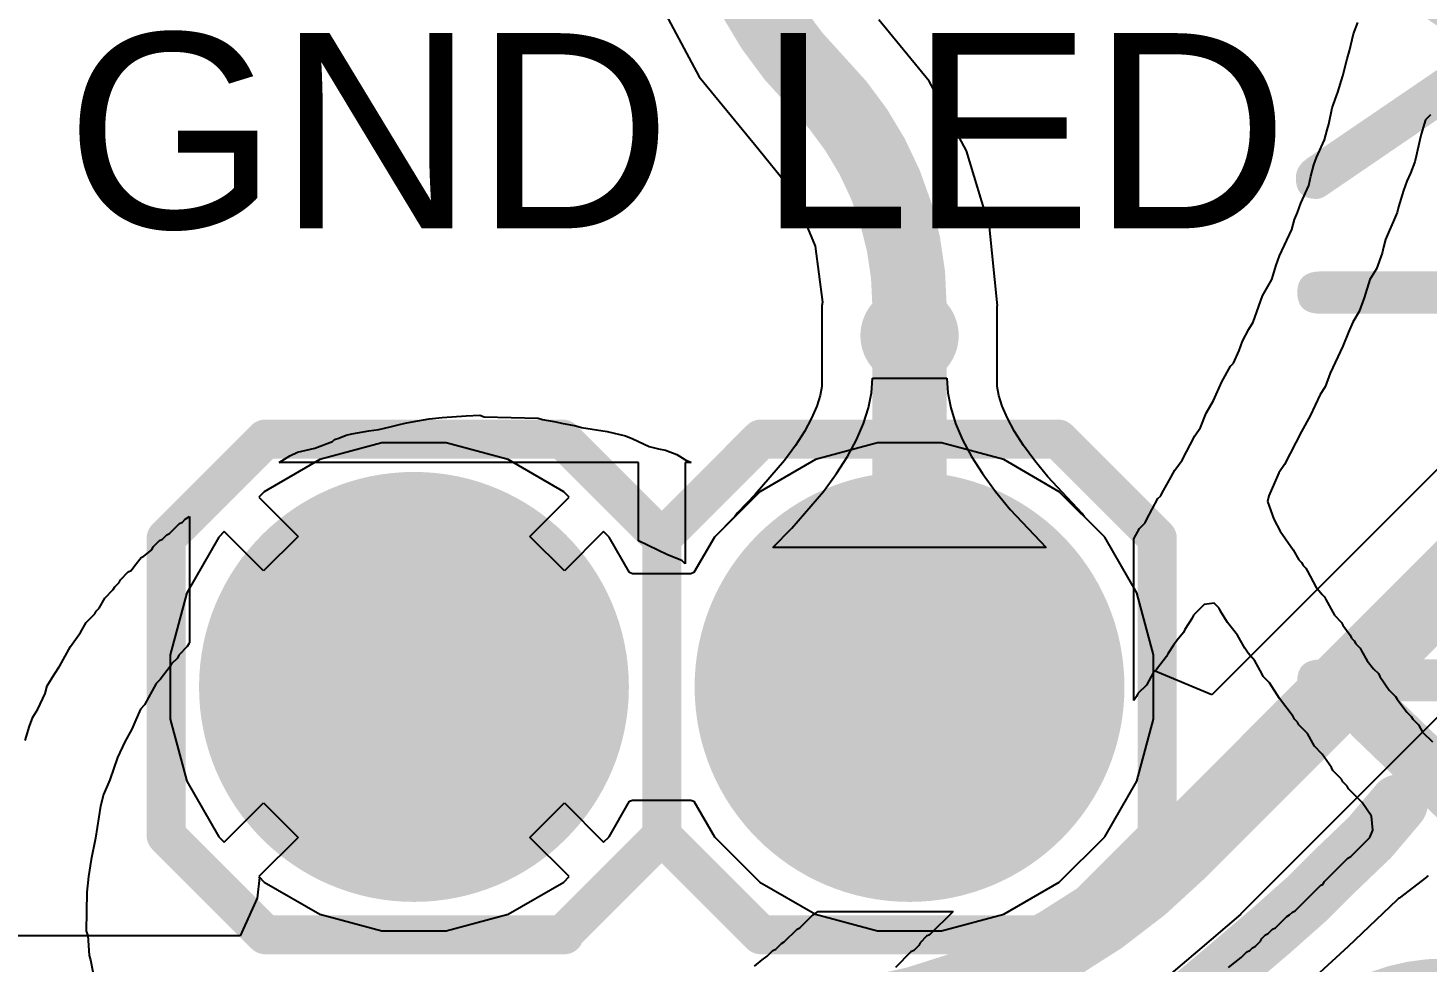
# Model space of a CAD drawing. Header units: inches. Extents: x -21.6 to 21.4, y -24.6 to 14.5.
# Drawn here: x -7.29 to -0.12, y -22.14 to -17.35 of the extents above; entities that cross this region are included whole.
import ezdxf

# ---------------------------------------------------------------- set-up
doc = ezdxf.new("R2010")
doc.units = ezdxf.units.IN
for name, color, linetype in [('Bottom Layer', 5, 'Continuous'), ('Bottom Overlay', 54, 'Continuous'), ('Bottom Solder', 6, 'Continuous'), ('Mechanical 4', 56, 'Continuous'), ('Multi-Layer', 9, 'Continuous'), ('Pad Holes', 156, 'Continuous'), ('Top 3D Body', 56, 'Continuous'), ('Top Layer', 1, 'Continuous'), ('Top Overlay', 2, 'Continuous'), ('Top Solder', 216, 'Continuous')]:
    doc.layers.add(name, color=color, linetype=linetype)
doc.styles.add('Arial', font='', dxfattribs={"height": 0.2})
doc.styles.add('GOST type B', font='', dxfattribs={"height": 0.2})
doc.styles.get('Arial').set_extended_font_data('Arial')
doc.styles.get('GOST type B').set_extended_font_data('GOST type B')

# ---------------------------------------------------------------- blocks, each defined once
blk = doc.blocks.new('PLS2_51')
at = {"layer": 'Bottom Layer'}
h = blk.add_hatch(color=5, dxfattribs=at)
edge = h.paths.add_edge_path()
edge.add_arc((0, 0), 1, 0, 360)
h = blk.add_hatch(color=5, dxfattribs=at)
edge = h.paths.add_edge_path()
edge.add_arc((0, -2.54), 1, 0, 360)
at = {"layer": 'Bottom Solder'}
h = blk.add_hatch(color=6, dxfattribs=at)
edge = h.paths.add_edge_path()
edge.add_arc((0, 0), 1.1016, 0, 360)
h = blk.add_hatch(color=6, dxfattribs=at)
edge = h.paths.add_edge_path()
edge.add_arc((0, -2.54), 1.1016, 0, 360)
at = {"layer": 'Multi-Layer'}
h = blk.add_hatch(color=9, dxfattribs=at)
edge = h.paths.add_edge_path()
edge.add_arc((0, 0), 1, 0, 360)
h = blk.add_hatch(color=9, dxfattribs=at)
edge = h.paths.add_edge_path()
edge.add_arc((0, -2.54), 1, 0, 360)
at = {"layer": 'Pad Holes'}
h = blk.add_hatch(color=7, dxfattribs=at)
edge = h.paths.add_edge_path()
edge.add_arc((0, 0), 0.5, 0, 360)
h = blk.add_hatch(color=7, dxfattribs=at)
edge = h.paths.add_edge_path()
edge.add_arc((0, -2.54), 0.5, 0, 360)
at = {"layer": 'Top Layer'}
h = blk.add_hatch(color=1, dxfattribs=at)
edge = h.paths.add_edge_path()
edge.add_arc((0, 0), 1, 0, 360)
h = blk.add_hatch(color=1, dxfattribs=at)
edge = h.paths.add_edge_path()
edge.add_arc((0, -2.54), 1, 0, 360)
at = {"layer": 'Top Solder'}
h = blk.add_hatch(color=216, dxfattribs=at)
edge = h.paths.add_edge_path()
edge.add_arc((0, 0), 1.1016, 0, 360)
h = blk.add_hatch(color=216, dxfattribs=at)
edge = h.paths.add_edge_path()
edge.add_arc((0, -2.54), 1.1016, 0, 360)
at = {"layer": 'Bottom Overlay'}
for points in [[(-1.675, 0, 0.254, 0.254, 1), (-1.925, 0, 0.254, 0.254, 1)], [(-1.9885, 0, 0.127, 0.127, 1), (-1.8615, 0, 0.127, 0.127, 1)], [(-1.7385, 0, 0.127, 0.127, 1), (-1.6115, 0, 0.127, 0.127, 1)]]:
    blk.add_lwpolyline(points, format="xyseb", close=True, dxfattribs=at)
at = {"layer": 'Top 3D Body'}
for points in [[(-1.27, 0.762, 0.2, 0.2, 0), (-0.762, 1.27, 0.2, 0.2, 0)], [(0.762, 1.27, 0.2, 0.2, 0), (-0.762, 1.27, 0.2, 0.2, 0)], [(1.27, 0.762, 0.2, 0.2, 0), (0.762, 1.27, 0.2, 0.2, 0)], [(-1.27, -0.762, 0.2, 0.2, 0), (-1.27, 0.762, 0.2, 0.2, 0)], [(1.27, -0.762, 0.2, 0.2, 0), (1.27, 0.77, 0.2, 0.2, 0)], [(-0.762, -1.27, 0.2, 0.2, 0), (-1.27, -0.762, 0.2, 0.2, 0)], [(0.762, -1.27, 0.2, 0.2, 0), (1.27, -0.762, 0.2, 0.2, 0)], [(-1.27, -1.778, 0.2, 0.2, 0), (-0.762, -1.27, 0.2, 0.2, 0)], [(0.762, -1.27, 0.2, 0.2, 0), (-0.762, -1.27, 0.2, 0.2, 0)], [(1.27, -1.778, 0.2, 0.2, 0), (0.762, -1.27, 0.2, 0.2, 0)], [(-1.27, -3.302, 0.2, 0.2, 0), (-1.27, -1.778, 0.2, 0.2, 0)], [(1.27, -3.302, 0.2, 0.2, 0), (1.27, -1.77, 0.2, 0.2, 0)], [(-0.762, -3.81, 0.2, 0.2, 0), (-1.27, -3.302, 0.2, 0.2, 0)], [(0.762, -3.81, 0.2, 0.2, 0), (1.27, -3.302, 0.2, 0.2, 0)], [(0.762, -3.81, 0.2, 0.2, 0), (-0.762, -3.81, 0.2, 0.2, 0)]]:
    blk.add_lwpolyline(points, format="xyseb", dxfattribs=at)
for points in [[(-0.812, 1.27, 0.1, 0.1, 1), (-0.712, 1.27, 0.1, 0.1, 1)], [(-0.812, 1.27, 0.1, 0.1, 1), (-0.712, 1.27, 0.1, 0.1, 1)], [(0.712, 1.27, 0.1, 0.1, 1), (0.812, 1.27, 0.1, 0.1, 1)], [(0.712, 1.27, 0.1, 0.1, 1), (0.812, 1.27, 0.1, 0.1, 1)], [(-1.32, 0.762, 0.1, 0.1, 1), (-1.22, 0.762, 0.1, 0.1, 1)], [(-1.32, 0.762, 0.1, 0.1, 1), (-1.22, 0.762, 0.1, 0.1, 1)], [(1.22, 0.77, 0.1, 0.1, 1), (1.32, 0.77, 0.1, 0.1, 1)], [(1.22, 0.762, 0.1, 0.1, 1), (1.32, 0.762, 0.1, 0.1, 1)], [(-1.675, 0, 0.254, 0.254, 1), (-1.925, 0, 0.254, 0.254, 1)], [(-1.9885, 0, 0.127, 0.127, 1), (-1.8615, 0, 0.127, 0.127, 1)], [(-1.7385, 0, 0.127, 0.127, 1), (-1.6115, 0, 0.127, 0.127, 1)], [(-1.32, -0.762, 0.1, 0.1, 1), (-1.22, -0.762, 0.1, 0.1, 1)], [(-1.32, -0.762, 0.1, 0.1, 1), (-1.22, -0.762, 0.1, 0.1, 1)], [(1.22, -0.762, 0.1, 0.1, 1), (1.32, -0.762, 0.1, 0.1, 1)], [(1.22, -0.762, 0.1, 0.1, 1), (1.32, -0.762, 0.1, 0.1, 1)], [(-0.812, -1.27, 0.1, 0.1, 1), (-0.712, -1.27, 0.1, 0.1, 1)], [(-0.812, -1.27, 0.1, 0.1, 1), (-0.712, -1.27, 0.1, 0.1, 1)], [(-0.812, -1.27, 0.1, 0.1, 1), (-0.712, -1.27, 0.1, 0.1, 1)], [(0.712, -1.27, 0.1, 0.1, 1), (0.812, -1.27, 0.1, 0.1, 1)], [(0.712, -1.27, 0.1, 0.1, 1), (0.812, -1.27, 0.1, 0.1, 1)], [(0.712, -1.27, 0.1, 0.1, 1), (0.812, -1.27, 0.1, 0.1, 1)], [(-1.32, -1.778, 0.1, 0.1, 1), (-1.22, -1.778, 0.1, 0.1, 1)], [(-1.32, -1.778, 0.1, 0.1, 1), (-1.22, -1.778, 0.1, 0.1, 1)], [(1.22, -1.77, 0.1, 0.1, 1), (1.32, -1.77, 0.1, 0.1, 1)], [(1.22, -1.778, 0.1, 0.1, 1), (1.32, -1.778, 0.1, 0.1, 1)], [(-1.32, -3.302, 0.1, 0.1, 1), (-1.22, -3.302, 0.1, 0.1, 1)], [(-1.32, -3.302, 0.1, 0.1, 1), (-1.22, -3.302, 0.1, 0.1, 1)], [(1.22, -3.302, 0.1, 0.1, 1), (1.32, -3.302, 0.1, 0.1, 1)], [(1.22, -3.302, 0.1, 0.1, 1), (1.32, -3.302, 0.1, 0.1, 1)], [(-0.812, -3.81, 0.1, 0.1, 1), (-0.712, -3.81, 0.1, 0.1, 1)], [(-0.812, -3.81, 0.1, 0.1, 1), (-0.712, -3.81, 0.1, 0.1, 1)], [(0.712, -3.81, 0.1, 0.1, 1), (0.812, -3.81, 0.1, 0.1, 1)], [(0.712, -3.81, 0.1, 0.1, 1), (0.812, -3.81, 0.1, 0.1, 1)]]:
    blk.add_lwpolyline(points, format="xyseb", close=True, dxfattribs=at)
at = {"layer": 'Top Overlay'}
for points in [[(-1.27, 0.762, 0.2, 0.2, 0), (-0.762, 1.27, 0.2, 0.2, 0)], [(0.762, 1.27, 0.2, 0.2, 0), (-0.762, 1.27, 0.2, 0.2, 0)], [(1.27, 0.762, 0.2, 0.2, 0), (0.762, 1.27, 0.2, 0.2, 0)], [(-1.27, -0.762, 0.2, 0.2, 0), (-1.27, 0.762, 0.2, 0.2, 0)], [(1.27, -0.762, 0.2, 0.2, 0), (1.27, 0.77, 0.2, 0.2, 0)], [(-0.762, -1.27, 0.2, 0.2, 0), (-1.27, -0.762, 0.2, 0.2, 0)], [(0.762, -1.27, 0.2, 0.2, 0), (1.27, -0.762, 0.2, 0.2, 0)], [(-1.27, -1.778, 0.2, 0.2, 0), (-0.762, -1.27, 0.2, 0.2, 0)], [(0.762, -1.27, 0.2, 0.2, 0), (-0.762, -1.27, 0.2, 0.2, 0)], [(1.27, -1.778, 0.2, 0.2, 0), (0.762, -1.27, 0.2, 0.2, 0)], [(-1.27, -3.302, 0.2, 0.2, 0), (-1.27, -1.778, 0.2, 0.2, 0)], [(1.27, -3.302, 0.2, 0.2, 0), (1.27, -1.77, 0.2, 0.2, 0)], [(-0.762, -3.81, 0.2, 0.2, 0), (-1.27, -3.302, 0.2, 0.2, 0)], [(0.762, -3.81, 0.2, 0.2, 0), (1.27, -3.302, 0.2, 0.2, 0)], [(0.762, -3.81, 0.2, 0.2, 0), (-0.762, -3.81, 0.2, 0.2, 0)]]:
    blk.add_lwpolyline(points, format="xyseb", dxfattribs=at)
for points in [[(-0.812, 1.27, 0.1, 0.1, 1), (-0.712, 1.27, 0.1, 0.1, 1)], [(-0.812, 1.27, 0.1, 0.1, 1), (-0.712, 1.27, 0.1, 0.1, 1)], [(0.712, 1.27, 0.1, 0.1, 1), (0.812, 1.27, 0.1, 0.1, 1)], [(0.712, 1.27, 0.1, 0.1, 1), (0.812, 1.27, 0.1, 0.1, 1)], [(-1.32, 0.762, 0.1, 0.1, 1), (-1.22, 0.762, 0.1, 0.1, 1)], [(-1.32, 0.762, 0.1, 0.1, 1), (-1.22, 0.762, 0.1, 0.1, 1)], [(1.22, 0.77, 0.1, 0.1, 1), (1.32, 0.77, 0.1, 0.1, 1)], [(1.22, 0.762, 0.1, 0.1, 1), (1.32, 0.762, 0.1, 0.1, 1)], [(-1.675, 0, 0.254, 0.254, 1), (-1.925, 0, 0.254, 0.254, 1)], [(-1.9885, 0, 0.127, 0.127, 1), (-1.8615, 0, 0.127, 0.127, 1)], [(-1.7385, 0, 0.127, 0.127, 1), (-1.6115, 0, 0.127, 0.127, 1)], [(-1.32, -0.762, 0.1, 0.1, 1), (-1.22, -0.762, 0.1, 0.1, 1)], [(-1.32, -0.762, 0.1, 0.1, 1), (-1.22, -0.762, 0.1, 0.1, 1)], [(1.22, -0.762, 0.1, 0.1, 1), (1.32, -0.762, 0.1, 0.1, 1)], [(1.22, -0.762, 0.1, 0.1, 1), (1.32, -0.762, 0.1, 0.1, 1)], [(-0.812, -1.27, 0.1, 0.1, 1), (-0.712, -1.27, 0.1, 0.1, 1)], [(-0.812, -1.27, 0.1, 0.1, 1), (-0.712, -1.27, 0.1, 0.1, 1)], [(-0.812, -1.27, 0.1, 0.1, 1), (-0.712, -1.27, 0.1, 0.1, 1)], [(0.712, -1.27, 0.1, 0.1, 1), (0.812, -1.27, 0.1, 0.1, 1)], [(0.712, -1.27, 0.1, 0.1, 1), (0.812, -1.27, 0.1, 0.1, 1)], [(0.712, -1.27, 0.1, 0.1, 1), (0.812, -1.27, 0.1, 0.1, 1)], [(-1.32, -1.778, 0.1, 0.1, 1), (-1.22, -1.778, 0.1, 0.1, 1)], [(-1.32, -1.778, 0.1, 0.1, 1), (-1.22, -1.778, 0.1, 0.1, 1)], [(1.22, -1.77, 0.1, 0.1, 1), (1.32, -1.77, 0.1, 0.1, 1)], [(1.22, -1.778, 0.1, 0.1, 1), (1.32, -1.778, 0.1, 0.1, 1)], [(-1.32, -3.302, 0.1, 0.1, 1), (-1.22, -3.302, 0.1, 0.1, 1)], [(-1.32, -3.302, 0.1, 0.1, 1), (-1.22, -3.302, 0.1, 0.1, 1)], [(1.22, -3.302, 0.1, 0.1, 1), (1.32, -3.302, 0.1, 0.1, 1)], [(1.22, -3.302, 0.1, 0.1, 1), (1.32, -3.302, 0.1, 0.1, 1)], [(-0.812, -3.81, 0.1, 0.1, 1), (-0.712, -3.81, 0.1, 0.1, 1)], [(-0.812, -3.81, 0.1, 0.1, 1), (-0.712, -3.81, 0.1, 0.1, 1)], [(0.712, -3.81, 0.1, 0.1, 1), (0.812, -3.81, 0.1, 0.1, 1)], [(0.712, -3.81, 0.1, 0.1, 1), (0.812, -3.81, 0.1, 0.1, 1)]]:
    blk.add_lwpolyline(points, format="xyseb", close=True, dxfattribs=at)
at = {"layer": 'Top 3D Body', "style": 'GOST type B'}
blk.add_text('XP1', height=2.15, dxfattribs=at).set_placement((-4.2, 1.98))

msp = doc.modelspace()

# ---------------------------------------------------------------- linework, layer by layer
at = {"layer": 'Bottom Layer'}
for p, q in [((-5.4796, -19.475), (-5.7975, -19.5602)), ((-5.1504, -19.475), (-5.4796, -19.475)), ((-4.8325, -19.5602), (-5.1504, -19.475)), ((-2.9396, -19.475), (-3.2575, -19.5602)), ((-2.6104, -19.475), (-2.9396, -19.475)), ((-2.2925, -19.5602), (-2.6104, -19.475)), ((-5.7975, -19.5602), (-6.0825, -19.7248)), ((-4.5475, -19.7248), (-4.8325, -19.5602)), ((-3.2575, -19.5602), (-3.5425, -19.7248)), ((-2.0075, -19.7248), (-2.2925, -19.5602)), ((-6.0825, -19.7248), (-6.1105, -19.7527)), ((-4.5195, -19.7527), (-4.5475, -19.7248)), ((-3.5425, -19.7248), (-3.7752, -19.9575)), ((-1.7747, -19.9575), (-2.0075, -19.7248)), ((-6.1105, -19.7527), (-5.9092, -19.954)), ((-4.7208, -19.954), (-4.5195, -19.7527)), ((-6.2873, -19.9295), (-6.3152, -19.9575)), ((-6.086, -20.1308), (-6.2873, -19.9295)), ((-4.3427, -19.9295), (-4.544, -20.1308)), ((-4.3147, -19.9575), (-4.3427, -19.9295)), ((-6.3152, -19.9575), (-6.4798, -20.2425)), ((-5.9092, -19.954), (-6.086, -20.1308)), ((-4.544, -20.1308), (-4.7208, -19.954)), ((-4.2099, -20.1392), (-4.3147, -19.9575)), ((-3.7752, -19.9575), (-3.8801, -20.1392)), ((-1.6102, -20.2425), (-1.7747, -19.9575)), ((-4.1948, -20.1449), (-4.2099, -20.1392)), ((-3.8952, -20.1449), (-4.1948, -20.1449)), ((-3.8801, -20.1392), (-3.8952, -20.1449)), ((-6.4798, -20.2425), (-6.565, -20.5604)), ((-1.525, -20.5604), (-1.6102, -20.2425)), ((-6.565, -20.5604), (-6.565, -20.8896)), ((-1.525, -20.8896), (-1.525, -20.5604)), ((-6.565, -20.8896), (-6.4798, -21.2075)), ((-1.6102, -21.2075), (-1.525, -20.8896)), ((-6.4798, -21.2075), (-6.3152, -21.4925)), ((-1.7747, -21.4925), (-1.6102, -21.2075)), ((-4.3147, -21.4925), (-4.2099, -21.3108)), ((-4.2099, -21.3108), (-4.1948, -21.3051)), ((-4.1948, -21.3051), (-3.8952, -21.3051)), ((-3.8952, -21.3051), (-3.8801, -21.3108)), ((-3.8801, -21.3108), (-3.7752, -21.4925)), ((-6.2873, -21.5205), (-6.086, -21.3192)), ((-6.086, -21.3192), (-5.9092, -21.496)), ((-4.7208, -21.496), (-4.544, -21.3192)), ((-4.544, -21.3192), (-4.3427, -21.5205)), ((-6.3152, -21.4925), (-6.2873, -21.5205)), ((-5.9092, -21.496), (-6.1105, -21.6973)), ((-4.5195, -21.6973), (-4.7208, -21.496)), ((-4.3427, -21.5205), (-4.3147, -21.4925)), ((-3.7752, -21.4925), (-3.5425, -21.7252)), ((-2.0075, -21.7252), (-1.7747, -21.4925)), ((-6.1105, -21.6973), (-6.0825, -21.7252)), ((-6.0825, -21.7252), (-5.7975, -21.8898)), ((-4.8325, -21.8898), (-4.5475, -21.7252)), ((-4.5475, -21.7252), (-4.5195, -21.6973)), ((-3.5425, -21.7252), (-3.2575, -21.8898)), ((-2.2925, -21.8898), (-2.0075, -21.7252)), ((-5.7975, -21.8898), (-5.4796, -21.975)), ((-5.1504, -21.975), (-4.8325, -21.8898)), ((-3.2575, -21.8898), (-2.9396, -21.975)), ((-2.6104, -21.975), (-2.2925, -21.8898)), ((-5.4796, -21.975), (-5.1504, -21.975)), ((-2.9396, -21.975), (-2.6104, -21.975))]:
    msp.add_line(p, q, dxfattribs=at)
at = {"layer": 'Mechanical 4'}
msp.add_lwpolyline([(-0.7206, -22.4371, 0.1, 0.1, -0.402995), (0.666, -22.4557, 0.1, 0.1, 0)], format="xyseb", dxfattribs=at)
at = {"layer": 'Top Layer'}
for p, q in [((-4.0631, -17.2052), (-3.8525, -17.599)), ((-2.6738, -17.6205), (-2.9315, -17.3065)), ((-3.8525, -17.599), (-3.5692, -17.9442)), ((-2.4823, -17.9787), (-2.6738, -17.6205)), ((-3.5692, -17.9442), (-3.5692, -17.9442)), ((-3.5692, -17.9442), (-3.3866, -18.1686)), ((-2.3643, -18.3675), (-2.4823, -17.9787)), ((-3.3866, -18.1686), (-3.376, -18.1824)), ((-3.376, -18.1824), (-3.2583, -18.4667)), ((-2.3245, -18.7718), (-2.3643, -18.3675)), ((-3.2583, -18.4667), (-3.2205, -18.7536)), ((-3.2205, -18.7536), (-3.2241, -18.7718)), ((-3.2241, -18.7718), (-3.2241, -19.1865)), ((-2.3259, -19.1865), (-2.3259, -18.7718)), ((-2.3259, -18.7718), (-2.3245, -18.7718)), ((-2.9706, -19.2183), (-2.9655, -19.1433)), ((-2.9655, -19.1433), (-2.5845, -19.1433)), ((-2.5845, -19.1433), (-2.5794, -19.2183)), ((-3.2241, -19.1865), (-3.2332, -19.2324)), ((-2.9859, -19.2958), (-2.9706, -19.2183)), ((-2.5794, -19.2183), (-2.5641, -19.2958)), ((-2.3168, -19.2324), (-2.3259, -19.1865)), ((-3.2505, -19.2868), (-3.2768, -19.3479)), ((-3.2332, -19.2324), (-3.2505, -19.2868)), ((-3.0114, -19.376), (-2.9859, -19.2958)), ((-2.5641, -19.2958), (-2.5386, -19.376)), ((-2.2995, -19.2868), (-2.3168, -19.2324)), ((-2.2732, -19.3479), (-2.2995, -19.2868)), ((-3.2768, -19.3479), (-3.313, -19.4154)), ((-2.237, -19.4154), (-2.2732, -19.3479)), ((-3.313, -19.4154), (-3.3596, -19.4886)), ((-3.047, -19.4588), (-3.0114, -19.376)), ((-2.5386, -19.376), (-2.503, -19.4588)), ((-2.1904, -19.4886), (-2.237, -19.4154)), ((0.1468, -19.3931), (-1.225, -20.7648)), ((-5.4796, -19.475), (-5.7975, -19.5602)), ((-5.1504, -19.475), (-5.4796, -19.475)), ((-4.8325, -19.5602), (-5.1504, -19.475)), ((-3.3596, -19.4886), (-3.415, -19.5644)), ((-3.0929, -19.5443), (-3.047, -19.4588)), ((-2.503, -19.4588), (-2.4571, -19.5443)), ((-2.1332, -19.567), (-2.1904, -19.4886)), ((-5.7975, -19.5602), (-6.0825, -19.7248)), ((-4.5475, -19.7248), (-4.8325, -19.5602)), ((-3.415, -19.5644), (-3.5659, -19.7396)), ((-3.1489, -19.6323), (-3.0929, -19.5443)), ((-2.4571, -19.5443), (-2.4011, -19.6323)), ((-2.0669, -19.648), (-2.1332, -19.567)), ((-3.2152, -19.723), (-3.1489, -19.6323)), ((-2.4011, -19.6323), (-2.3348, -19.723)), ((-1.8895, -19.836), (-2.0669, -19.648)), ((-6.0825, -19.7248), (-6.1105, -19.7527)), ((-4.5195, -19.7527), (-4.5475, -19.7248)), ((-3.3782, -19.9123), (-3.2152, -19.723)), ((-2.3348, -19.723), (-2.2584, -19.8163)), ((-6.1105, -19.7527), (-5.9092, -19.954)), ((-4.7208, -19.954), (-4.5195, -19.7527)), ((-3.5659, -19.7396), (-3.6569, -19.8323)), ((-3.6699, -19.8521), (-3.7752, -19.9575)), ((-3.6569, -19.8323), (-3.6699, -19.8521)), ((-2.2584, -19.8163), (-2.075, -20.0109)), ((-1.8783, -19.8539), (-1.8895, -19.836)), ((-1.7747, -19.9575), (-1.8783, -19.8539)), ((-6.2873, -19.9295), (-6.3152, -19.9575)), ((-6.086, -20.1308), (-6.2873, -19.9295)), ((-4.3427, -19.9295), (-4.544, -20.1308)), ((-4.3147, -19.9575), (-4.3427, -19.9295)), ((-3.475, -20.0109), (-3.3782, -19.9123)), ((-6.3152, -19.9575), (-6.4798, -20.2425)), ((-5.9092, -19.954), (-6.086, -20.1308)), ((-4.544, -20.1308), (-4.7208, -19.954)), ((-4.2099, -20.1392), (-4.3147, -19.9575)), ((-3.7752, -19.9575), (-3.8801, -20.1392)), ((-2.075, -20.0109), (-3.475, -20.0109)), ((-1.6102, -20.2425), (-1.7747, -19.9575)), ((-1.0772, -21.8874), (0.7819, -20.0283)), ((-4.1948, -20.1449), (-4.2099, -20.1392)), ((-3.8952, -20.1449), (-4.1948, -20.1449)), ((-3.8801, -20.1392), (-3.8952, -20.1449)), ((-6.4798, -20.2425), (-6.565, -20.5604)), ((-1.525, -20.5604), (-1.6102, -20.2425)), ((-6.565, -20.5604), (-6.565, -20.8896)), ((-1.525, -20.6406), (-1.525, -20.5604)), ((-1.225, -20.7648), (-1.525, -20.6406)), ((-6.565, -20.8896), (-6.4798, -21.2075)), ((-6.4798, -21.2075), (-6.3152, -21.4925)), ((-6.2873, -21.5205), (-6.086, -21.3192)), ((-6.086, -21.3192), (-5.9092, -21.496)), ((-6.3152, -21.4925), (-6.2873, -21.5205)), ((-5.9092, -21.496), (-6.1105, -21.6973)), ((-6.1069, -21.7009), (-6.1192, -21.8076)), ((-6.1105, -21.6973), (-6.1069, -21.7009)), ((-6.1192, -21.8076), (-6.2051, -22.0009)), ((-1.298, -22.0786), (-1.076, -21.889)), ((-1.0758, -21.8888), (-1.0772, -21.8874)), ((-1.076, -21.889), (-1.0758, -21.8888)), ((-6.2051, -22.0009), (-7.7997, -22.0009)), ((-1.4883, -22.2412), (-1.298, -22.0786))]:
    msp.add_line(p, q, dxfattribs=at)
for points in [[(-3.25, -17.625, 0.381, 0.381, -0.198912), (-3.785, -16.3334, 0.381, 0.381, 0)], [(-3.25, -17.625, 0.381, 0.381, -0.198912), (-2.775, -18.7718, 0.381, 0.381, 0)], [(-2.775, -20.725, 0.381, 0.381, 0), (-2.775, -18.7718, 0.381, 0.381, 0)], [(-1.3948, -21.5698, 0.381, 0.381, 0), (0.4644, -19.7106, 0.381, 0.381, 0)], [(-1.3948, -21.5698, 0.381, 0.381, -0.199028), (-3.5206, -22.45, 0.381, 0.381, 0)]]:
    msp.add_lwpolyline(points, format="xyseb", dxfattribs=at)
for points in [[(-3.3453, -17.625, 0.1905, 0.1905, 1), (-3.1548, -17.625, 0.1905, 0.1905, 1)], [(-3.3453, -17.625, 0.1905, 0.1905, 1), (-3.1548, -17.625, 0.1905, 0.1905, 1)], [(-2.8702, -18.7718, 0.1905, 0.1905, 1), (-2.6797, -18.7718, 0.1905, 0.1905, 1)], [(-2.8702, -18.7718, 0.1905, 0.1905, 1), (-2.6797, -18.7718, 0.1905, 0.1905, 1)], [(-2.8702, -20.725, 0.1905, 0.1905, 1), (-2.6797, -20.725, 0.1905, 0.1905, 1)], [(-1.4901, -21.5698, 0.1905, 0.1905, 1), (-1.2996, -21.5698, 0.1905, 0.1905, 1)], [(-1.4901, -21.5698, 0.1905, 0.1905, 1), (-1.2996, -21.5698, 0.1905, 0.1905, 1)]]:
    msp.add_lwpolyline(points, format="xyseb", close=True, dxfattribs=at)
at = {"layer": 'Top Overlay'}
for p, q in [((-0.4989, -17.3783), (-0.4771, -17.3199)), ((-0.5208, -17.4658), (-0.4989, -17.3783)), ((-0.5536, -17.5935), (-0.5318, -17.506)), ((-0.5318, -17.506), (-0.5208, -17.4658)), ((-0.5792, -17.6774), (-0.5536, -17.5935)), ((-0.6084, -17.7576), (-0.5792, -17.6774)), ((-0.6266, -17.8415), (-0.6084, -17.7576)), ((-0.105, -17.7941), (-0.1306, -17.8196)), ((-0.6339, -17.8707), (-0.6266, -17.8415)), ((-0.1306, -17.8196), (-0.1525, -17.8926)), ((-0.6886, -18.0129), (-0.6485, -17.9217)), ((-0.6485, -17.9217), (-0.6339, -17.8707)), ((-0.1598, -17.9217), (-0.178, -18.0056)), ((-0.1525, -17.8926), (-0.1598, -17.9217)), ((-0.178, -18.0056), (-0.1853, -18.0348)), ((-0.7178, -18.1077), (-0.7032, -18.0494)), ((-0.7032, -18.0494), (-0.6886, -18.0129)), ((-0.1853, -18.0348), (-0.2072, -18.0931)), ((-0.7287, -18.1551), (-0.7178, -18.1077)), ((-0.2254, -18.1333), (-0.2436, -18.1807)), ((-0.2072, -18.0931), (-0.2254, -18.1333)), ((-0.7688, -18.2463), (-0.7287, -18.1551)), ((-0.2436, -18.1807), (-0.2692, -18.2646)), ((-0.8017, -18.3302), (-0.7871, -18.2937)), ((-0.7871, -18.2937), (-0.7688, -18.2463)), ((-0.2765, -18.2937), (-0.2911, -18.3302)), ((-0.2692, -18.2646), (-0.2765, -18.2937)), ((-0.8162, -18.3813), (-0.8017, -18.3302)), ((-0.2911, -18.3302), (-0.3202, -18.3959)), ((-0.8782, -18.5162), (-0.8162, -18.3813)), ((-0.3348, -18.4323), (-0.3458, -18.4725)), ((-0.3202, -18.3959), (-0.3348, -18.4323)), ((-0.3531, -18.5016), (-0.3822, -18.5819)), ((-0.3458, -18.4725), (-0.3531, -18.5016)), ((-0.9184, -18.6366), (-0.8965, -18.5636)), ((-0.8965, -18.5636), (-0.8782, -18.5162)), ((-0.3822, -18.5819), (-0.4151, -18.6366)), ((-0.9658, -18.7205), (-0.9184, -18.6366)), ((-0.4151, -18.6366), (-0.4442, -18.7314)), ((-1.0132, -18.8554), (-0.9658, -18.7205)), ((-0.4442, -18.7314), (-0.4698, -18.8007)), ((-1.0351, -18.8919), (-1.0132, -18.8554)), ((-0.5026, -18.8554), (-0.5245, -18.9065)), ((-0.4698, -18.8007), (-0.5026, -18.8554)), ((-1.0679, -18.9539), (-1.0351, -18.8919)), ((-0.5245, -18.9065), (-0.5536, -18.9794)), ((-1.1153, -19.0669), (-1.0861, -19.0013)), ((-1.0861, -19.0013), (-1.0679, -18.9539)), ((-0.5536, -18.9794), (-0.6193, -19.118)), ((-1.1737, -19.1618), (-1.1299, -19.0815)), ((-1.1299, -19.0815), (-1.1153, -19.0669)), ((-0.6193, -19.118), (-0.6448, -19.1873)), ((-1.2174, -19.2566), (-1.1737, -19.1618)), ((-0.6704, -19.2274), (-0.7214, -19.3368)), ((-0.6448, -19.1873), (-0.6704, -19.2274)), ((-1.2539, -19.3222), (-1.2174, -19.2566)), ((-5.3898, -19.3806), (-5.3606, -19.3733)), ((-5.3606, -19.3733), (-5.3241, -19.366)), ((-5.3241, -19.366), (-5.2366, -19.3514)), ((-5.2366, -19.3514), (-5.171, -19.3441)), ((-5.171, -19.3441), (-5.047, -19.3368)), ((-5.047, -19.3368), (-4.9777, -19.3332)), ((-4.9777, -19.3332), (-4.9558, -19.3405)), ((-4.9558, -19.3405), (-4.6786, -19.3478)), ((-4.6786, -19.3478), (-4.6567, -19.3551)), ((-4.6567, -19.3551), (-4.5874, -19.366)), ((-4.5874, -19.366), (-4.5582, -19.3733)), ((-4.5582, -19.3733), (-4.4853, -19.3879)), ((-1.2831, -19.3952), (-1.2539, -19.3222)), ((-0.7214, -19.3368), (-0.7652, -19.4171)), ((-5.6998, -19.4499), (-5.6633, -19.4353)), ((-5.6633, -19.4353), (-5.6342, -19.428)), ((-5.6342, -19.428), (-5.5466, -19.4134)), ((-5.5466, -19.4134), (-5.4956, -19.4061)), ((-5.4956, -19.4061), (-5.4372, -19.3915)), ((-5.4372, -19.3915), (-5.3898, -19.3806)), ((-4.4853, -19.3879), (-4.4561, -19.3952)), ((-4.4561, -19.3952), (-4.3248, -19.4171)), ((-4.3248, -19.4171), (-4.2884, -19.4244)), ((-4.2884, -19.4244), (-4.23, -19.439)), ((-4.23, -19.439), (-4.1935, -19.4535)), ((-1.3779, -19.563), (-1.3123, -19.439)), ((-1.3123, -19.439), (-1.2831, -19.3952)), ((-0.7652, -19.4171), (-0.8527, -19.5848)), ((-5.9113, -19.5228), (-5.8238, -19.501)), ((-5.8238, -19.501), (-5.7326, -19.4681)), ((-5.7326, -19.4681), (-5.7217, -19.4572)), ((-5.7217, -19.4572), (-5.6998, -19.4499)), ((-4.1935, -19.4535), (-4.1096, -19.4937)), ((-4.1096, -19.4937), (-4.0622, -19.5046)), ((-4.0622, -19.5046), (-4.0258, -19.5119)), ((-4.0258, -19.5119), (-3.9674, -19.5338)), ((-6.0057, -19.575), (-5.9515, -19.5411)), ((-4.165, -19.575), (-6.0057, -19.575)), ((-5.9515, -19.5411), (-5.9113, -19.5228)), ((-4.165, -19.9762), (-4.165, -19.575)), ((-3.9674, -19.5338), (-3.9273, -19.5593)), ((-3.9273, -19.5593), (-3.8937, -19.575)), ((-3.8937, -19.575), (-3.925, -19.575)), ((-3.925, -19.575), (-3.925, -20.0941)), ((-1.4144, -19.614), (-1.3779, -19.563)), ((-0.8527, -19.5848), (-0.8819, -19.6286)), ((-1.4509, -19.6797), (-1.4144, -19.614)), ((-0.8819, -19.6286), (-0.9038, -19.6797)), ((-1.4873, -19.7453), (-1.48, -19.7307)), ((-1.48, -19.7307), (-1.4509, -19.6797)), ((-0.9038, -19.6797), (-0.933, -19.7453)), ((-1.5603, -19.8693), (-1.5019, -19.7599)), ((-1.5019, -19.7599), (-1.4873, -19.7453)), ((-0.933, -19.7453), (-0.9402, -19.7745)), ((-0.9402, -19.7745), (-0.9074, -19.8657)), ((-6.5022, -19.8803), (-6.4876, -19.8657)), ((-6.4876, -19.8657), (-6.465, -19.8521)), ((-6.465, -19.8521), (-6.465, -20.4996)), ((-1.5676, -19.8839), (-1.5603, -19.8693)), ((-0.9074, -19.8657), (-0.8746, -19.9277)), ((-6.6043, -19.9678), (-6.5824, -19.9459)), ((-6.5824, -19.9459), (-6.5678, -19.9386)), ((-6.5678, -19.9386), (-6.5168, -19.8876)), ((-6.5168, -19.8876), (-6.5022, -19.8803)), ((-1.625, -19.9661), (-1.5967, -19.9131)), ((-1.5967, -19.9131), (-1.5676, -19.8839)), ((-0.8746, -19.9277), (-0.8089, -20.0225)), ((-6.659, -20.0225), (-6.6517, -20.0079)), ((-6.6517, -20.0079), (-6.6189, -19.9751)), ((-6.6189, -19.9751), (-6.6043, -19.9678)), ((-4.0148, -20.048), (-4.165, -19.9762)), ((-1.625, -20.7939), (-1.625, -19.9661)), ((-6.7465, -20.1027), (-6.7137, -20.0626)), ((-6.7137, -20.0626), (-6.6991, -20.0553)), ((-6.6991, -20.0553), (-6.659, -20.0225)), ((-3.9419, -20.0772), (-4.0148, -20.048)), ((-3.925, -20.0941), (-3.9419, -20.0772)), ((-0.8089, -20.0225), (-0.7798, -20.0736)), ((-0.7798, -20.0736), (-0.7652, -20.0882)), ((-0.7652, -20.0882), (-0.7579, -20.1027)), ((-6.8195, -20.1757), (-6.7794, -20.1356)), ((-6.7794, -20.1356), (-6.7648, -20.1283)), ((-6.7648, -20.1283), (-6.7465, -20.1027)), ((-0.7579, -20.1027), (-0.7433, -20.1173)), ((-0.7433, -20.1173), (-0.736, -20.1319)), ((-0.736, -20.1319), (-0.6922, -20.2122)), ((-6.8997, -20.2705), (-6.856, -20.2267)), ((-6.856, -20.2267), (-6.8487, -20.2122)), ((-6.8487, -20.2122), (-6.8268, -20.1903)), ((-6.8268, -20.1903), (-6.8195, -20.1757)), ((-0.6922, -20.2122), (-0.6594, -20.2523)), ((-6.9289, -20.3216), (-6.8997, -20.2705)), ((-1.2648, -20.3033), (-1.3196, -20.358)), ((-1.2138, -20.296), (-1.2648, -20.3033)), ((-1.1883, -20.3216), (-1.2138, -20.296)), ((-0.6594, -20.2523), (-0.6485, -20.2632)), ((-0.6485, -20.2632), (-0.6412, -20.2778)), ((-0.6412, -20.2778), (-0.5974, -20.358)), ((-6.9946, -20.3945), (-6.9508, -20.3507)), ((-6.9508, -20.3507), (-6.9435, -20.3362)), ((-6.9435, -20.3362), (-6.9289, -20.3216)), ((-1.3268, -20.3726), (-1.3633, -20.431)), ((-1.3196, -20.358), (-1.3268, -20.3726)), ((-1.181, -20.3362), (-1.1883, -20.3216)), ((-1.1445, -20.3945), (-1.181, -20.3362)), ((-0.5974, -20.358), (-0.5609, -20.3945)), ((-7.0748, -20.5185), (-7.0237, -20.4456)), ((-7.0237, -20.4456), (-6.9946, -20.3945)), ((-1.3706, -20.4456), (-1.4034, -20.4857)), ((-1.3633, -20.431), (-1.3706, -20.4456)), ((-1.0934, -20.4602), (-1.1445, -20.3945)), ((-0.5609, -20.3945), (-0.5536, -20.4091)), ((-0.5536, -20.4091), (-0.5172, -20.4602)), ((-7.1295, -20.617), (-7.0748, -20.5185)), ((-6.4767, -20.5185), (-6.5204, -20.5623)), ((-6.4694, -20.5039), (-6.4767, -20.5185)), ((-6.465, -20.4996), (-6.4694, -20.5039)), ((-1.4217, -20.5112), (-1.4509, -20.555)), ((-1.4034, -20.4857), (-1.4217, -20.5112)), ((-1.057, -20.5258), (-1.0934, -20.4602)), ((-0.5172, -20.4602), (-0.5099, -20.4748)), ((-0.5099, -20.4748), (-0.4953, -20.4893)), ((-0.4953, -20.4893), (-0.488, -20.5039)), ((-0.488, -20.5039), (-0.4661, -20.5258)), ((-6.5277, -20.5769), (-6.5569, -20.606)), ((-6.5204, -20.5623), (-6.5277, -20.5769)), ((-1.4581, -20.5696), (-1.5092, -20.6352)), ((-1.4509, -20.555), (-1.4581, -20.5696)), ((-1.0387, -20.5513), (-1.057, -20.5258)), ((-1.0059, -20.5915), (-1.0387, -20.5513)), ((-0.9694, -20.6571), (-1.0059, -20.5915)), ((-0.4661, -20.5258), (-0.4588, -20.5404)), ((-0.4588, -20.5404), (-0.4296, -20.5915)), ((-0.4296, -20.5915), (-0.3968, -20.6316)), ((-7.1951, -20.7191), (-7.1587, -20.6608)), ((-7.1587, -20.6608), (-7.1295, -20.617)), ((-6.5642, -20.6206), (-6.6152, -20.6863)), ((-6.5569, -20.606), (-6.5642, -20.6206)), ((-1.5238, -20.6498), (-1.5603, -20.7155)), ((-1.5092, -20.6352), (-1.5238, -20.6498)), ((-0.9621, -20.6717), (-0.9694, -20.6571)), ((-0.3968, -20.6316), (-0.3713, -20.6571)), ((-0.3713, -20.6571), (-0.364, -20.6717)), ((-7.2061, -20.7592), (-7.1951, -20.7191)), ((-6.6371, -20.7082), (-6.6955, -20.8176)), ((-6.6152, -20.6863), (-6.6371, -20.7082)), ((-1.5603, -20.7155), (-1.604, -20.7592)), ((-0.9293, -20.7045), (-0.9621, -20.6717)), ((-0.8782, -20.7848), (-0.9293, -20.7045)), ((-0.364, -20.6717), (-0.3166, -20.741)), ((-7.2426, -20.8395), (-7.2061, -20.7592)), ((-1.6113, -20.7738), (-1.625, -20.7939)), ((-1.604, -20.7592), (-1.6113, -20.7738)), ((-0.8089, -20.8759), (-0.8782, -20.7848)), ((-0.3166, -20.741), (-0.2838, -20.7738)), ((-0.2838, -20.7738), (-0.2765, -20.7884)), ((-0.2765, -20.7884), (-0.2254, -20.8541)), ((-7.2863, -20.927), (-7.2681, -20.8796)), ((-7.2681, -20.8796), (-7.2426, -20.8395)), ((-6.7174, -20.8395), (-6.7465, -20.9051)), ((-6.6955, -20.8176), (-6.7174, -20.8395)), ((-0.8017, -20.8905), (-0.8089, -20.8759)), ((-0.2254, -20.8541), (-0.2035, -20.8759)), ((-0.2035, -20.8759), (-0.1962, -20.8905)), ((-7.3082, -20.9999), (-7.2863, -20.927)), ((-6.7611, -20.9416), (-6.7976, -21.0072)), ((-6.7465, -20.9051), (-6.7611, -20.9416)), ((-0.7871, -20.9051), (-0.8017, -20.8905)), ((-0.7798, -20.9197), (-0.7871, -20.9051)), ((-0.736, -20.9635), (-0.7798, -20.9197)), ((-0.1962, -20.8905), (-0.167, -20.9197)), ((-0.167, -20.9197), (-0.1452, -20.9562)), ((-6.7976, -21.0072), (-6.8341, -21.0875)), ((-0.6995, -21.0291), (-0.736, -20.9635)), ((-0.1452, -20.9562), (-0.0941, -21.0072)), ((-6.8341, -21.0875), (-6.8742, -21.2005)), ((-0.6594, -21.0692), (-0.6995, -21.0291)), ((-0.612, -21.1385), (-0.6594, -21.0692)), ((-0.6047, -21.1531), (-0.612, -21.1385)), ((-0.5609, -21.1969), (-0.6047, -21.1531)), ((-6.8742, -21.2005), (-6.907, -21.2771)), ((-0.5536, -21.2115), (-0.5609, -21.1969)), ((-0.5318, -21.2334), (-0.5536, -21.2115)), ((-0.5245, -21.248), (-0.5318, -21.2334)), ((-6.907, -21.2771), (-6.9216, -21.3355)), ((-0.4552, -21.3172), (-0.5245, -21.248)), ((-6.9216, -21.3355), (-6.9471, -21.4996)), ((-0.4078, -21.3865), (-0.4552, -21.3172)), ((-0.4005, -21.4595), (-0.4078, -21.3865)), ((-6.9471, -21.4996), (-6.969, -21.609)), ((-0.5135, -21.5944), (-0.4151, -21.496)), ((-0.4151, -21.496), (-0.4005, -21.4595)), ((-0.5281, -21.6017), (-0.5135, -21.5944)), ((-6.969, -21.609), (-6.9836, -21.6966)), ((-0.6485, -21.7221), (-0.5281, -21.6017)), ((-6.9836, -21.6966), (-6.9909, -21.7768)), ((-0.798, -21.8716), (-0.6667, -21.7403)), ((-0.6667, -21.7403), (-0.6558, -21.7367)), ((-0.6558, -21.7367), (-0.6485, -21.7221)), ((-0.1252, -21.6997), (-0.2656, -21.8072)), ((-0.1248, -21.6994), (-0.1252, -21.6997)), ((-0.1246, -21.6992), (-0.1248, -21.6994)), ((-0.1229, -21.698), (-0.1246, -21.6992)), ((-0.1209, -21.6965), (-0.1229, -21.698)), ((-0.1205, -21.6962), (-0.1209, -21.6965)), ((-0.1202, -21.696), (-0.1205, -21.6962)), ((-0.1188, -21.6951), (-0.1202, -21.696)), ((-0.1164, -21.6935), (-0.1188, -21.6951)), ((-6.9909, -21.7768), (-6.9946, -21.9774)), ((-0.2719, -21.8124), (-0.2738, -21.8141)), ((-0.27, -21.8108), (-0.2719, -21.8124)), ((-0.2698, -21.8106), (-0.27, -21.8108)), ((-0.2683, -21.8094), (-0.2698, -21.8106)), ((-0.2698, -21.8106), (-0.2698, -21.8106)), ((-0.2658, -21.8074), (-0.2683, -21.8094)), ((-0.2657, -21.8073), (-0.2658, -21.8074)), ((-0.2656, -21.8072), (-0.2657, -21.8073)), ((-3.2562, -21.8862), (-3.245, -21.875)), ((-3.245, -21.875), (-2.552, -21.875)), ((-2.552, -21.875), (-2.6727, -21.9956)), ((-0.8272, -21.8935), (-0.8126, -21.8789)), ((-0.8126, -21.8789), (-0.798, -21.8716)), ((-0.278, -21.8179), (-0.5265, -22.0555)), ((-0.2779, -21.8178), (-0.278, -21.8179)), ((-0.2778, -21.8177), (-0.2779, -21.8178)), ((-0.2753, -21.8154), (-0.2778, -21.8177)), ((-0.2741, -21.8143), (-0.2753, -21.8154)), ((-0.274, -21.8142), (-0.2741, -21.8143)), ((-0.2738, -21.8141), (-0.274, -21.8142)), ((-3.3364, -21.9592), (-3.2708, -21.8935)), ((-3.2708, -21.8935), (-3.2562, -21.8862)), ((-0.9001, -21.9592), (-0.8418, -21.9008)), ((-0.8418, -21.9008), (-0.8272, -21.8935)), ((-6.9946, -21.9774), (-6.9873, -21.9993)), ((-6.9873, -21.9993), (-6.98, -22.1014)), ((-3.4167, -22.0321), (-3.351, -21.9664)), ((-3.351, -21.9664), (-3.3364, -21.9592)), ((-2.6872, -22.0029), (-2.7201, -22.0357)), ((-2.6727, -21.9956), (-2.6872, -22.0029)), ((-1.0023, -22.054), (-0.9767, -22.0284)), ((-0.9767, -22.0284), (-0.9694, -22.0139)), ((-0.9694, -22.0139), (-0.9512, -21.9956)), ((-0.9512, -21.9956), (-0.9366, -21.9883)), ((-0.9366, -21.9883), (-0.9147, -21.9664)), ((-0.9147, -21.9664), (-0.9001, -21.9592)), ((-3.5042, -22.105), (-3.475, -22.0759)), ((-3.475, -22.0759), (-3.4604, -22.0686)), ((-3.4604, -22.0686), (-3.4313, -22.0394)), ((-3.4313, -22.0394), (-3.4167, -22.0321)), ((-2.7675, -22.0832), (-2.8477, -22.1634)), ((-2.7529, -22.0759), (-2.7675, -22.0832)), ((-2.7274, -22.0503), (-2.7529, -22.0759)), ((-2.7201, -22.0357), (-2.7274, -22.0503)), ((-1.0752, -22.1123), (-1.046, -22.0832)), ((-1.046, -22.0832), (-1.0314, -22.0759)), ((-1.0314, -22.0759), (-1.0168, -22.0613)), ((-1.0168, -22.0613), (-1.0023, -22.054)), ((-0.5265, -22.0555), (-0.8086, -22.3124)), ((-6.98, -22.1014), (-6.9727, -22.1233)), ((-6.9727, -22.1233), (-6.9617, -22.1853)), ((-3.5699, -22.1561), (-3.5297, -22.1233)), ((-3.5297, -22.1233), (-3.5042, -22.105)), ((-1.1408, -22.1634), (-1.0752, -22.1123))]:
    msp.add_line(p, q, dxfattribs=at)
for points in [[(-0.3957, -20.8735, 0.3, 0.3, 0), (0.0764, -21.3286, 0.3, 0.3, 0)], [(-0.4151, -21.496, 0.3, 0.3, 0), (-0.2688, -21.3235, 0.3, 0.3, 0)], [(-0.5883, -21.6619, 0.3, 0.3, 0), (-0.4151, -21.496, 0.3, 0.3, 0)], [(-0.7324, -21.806, 0.3, 0.3, 0), (-0.5883, -21.6619, 0.3, 0.3, 0)], [(-0.9257, -21.9774, 0.3, 0.3, 0), (-0.7324, -21.806, 0.3, 0.3, 0)], [(-1.1718, -22.1871, 0.3, 0.3, 0), (-0.9257, -21.9774, 0.3, 0.3, 0)], [(-1.3086, -22.302, 0.3, 0.3, 0), (-1.1718, -22.1871, 0.3, 0.3, 0)]]:
    msp.add_lwpolyline(points, format="xyseb", dxfattribs=at)
for points in [[(-0.4707, -20.8735, 0.15, 0.15, 1), (-0.3207, -20.8735, 0.15, 0.15, 1)], [(-0.3438, -21.3235, 0.15, 0.15, 1), (-0.1938, -21.3235, 0.15, 0.15, 1)], [(-0.4901, -21.496, 0.15, 0.15, 1), (-0.3401, -21.496, 0.15, 0.15, 1)], [(-0.4901, -21.496, 0.15, 0.15, 1), (-0.3401, -21.496, 0.15, 0.15, 1)], [(-0.6633, -21.6619, 0.15, 0.15, 1), (-0.5133, -21.6619, 0.15, 0.15, 1)], [(-0.6633, -21.6619, 0.15, 0.15, 1), (-0.5133, -21.6619, 0.15, 0.15, 1)], [(-0.8074, -21.806, 0.15, 0.15, 1), (-0.6574, -21.806, 0.15, 0.15, 1)], [(-0.8074, -21.806, 0.15, 0.15, 1), (-0.6574, -21.806, 0.15, 0.15, 1)], [(-1.0007, -21.9774, 0.15, 0.15, 1), (-0.8507, -21.9774, 0.15, 0.15, 1)], [(-1.0007, -21.9774, 0.15, 0.15, 1), (-0.8507, -21.9774, 0.15, 0.15, 1)], [(-1.2468, -22.1871, 0.15, 0.15, 1), (-1.0968, -22.1871, 0.15, 0.15, 1)], [(-1.2468, -22.1871, 0.15, 0.15, 1), (-1.0968, -22.1871, 0.15, 0.15, 1)]]:
    msp.add_lwpolyline(points, format="xyseb", close=True, dxfattribs=at)

# ---------------------------------------------------------------- block references
at = {"rotation": 270}
msp.add_blockref('PLS2_51', (-2.775, -20.725), dxfattribs=at)

# ---------------------------------------------------------------- texts
at = {"layer": 'Top Overlay', "style": 'Arial'}
for s, p in [('GND', (-7.1, -18.375)), ('LED', (-3.55, -18.375))]:
    msp.add_text(s, height=1, dxfattribs=at).set_placement(p)

doc.saveas('drawing.dxf')
